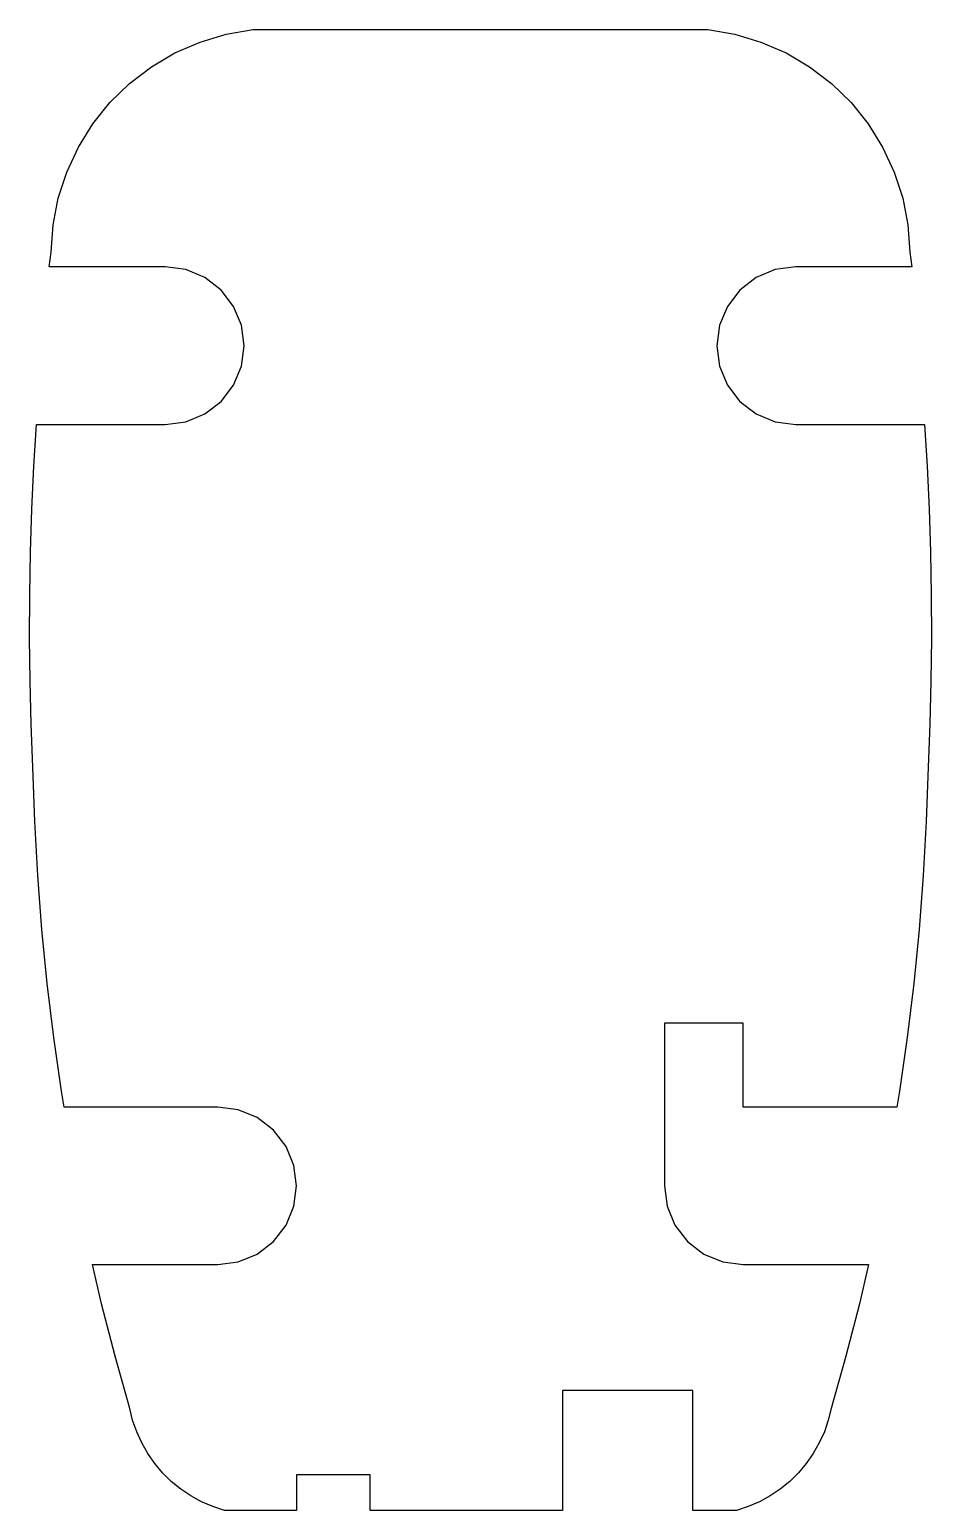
# Model space of a CAD drawing. Header units: metres. Extents: x -21.5 to 21.5, y -35.3 to 35.3.
import ezdxf

# ---------------------------------------------------------------- set-up
doc = ezdxf.new("R2010")
doc.units = ezdxf.units.M

msp = doc.modelspace()

# ---------------------------------------------------------------- linework, layer by layer
at = {"layer": 'Layer0'}
msp.add_polyline3d([(19.814, -16.05, 0), (12.5, -16.05, 0), (12.5, -12.05, 0), (8.75, -12.05, 0), (8.75, -19.8, 0), (8.878, -20.771, 0), (9.252, -21.675, 0), (9.848, -22.452, 0), (10.625, -23.048, 0), (11.529, -23.422, 0), (12.5, -23.55, 0), (18.462, -23.55, 0), (18.028, -25.41, 0), (17.387, -27.91, 0), (16.691, -30.396, 0), (16.552, -30.96, 0), (16.362, -31.508, 0), (16.122, -32.037, 0), (15.834, -32.542, 0), (15.502, -33.018, 0), (15.127, -33.461, 0), (14.713, -33.868, 0), (14.264, -34.235, 0), (13.782, -34.56, 0), (13.273, -34.838, 0), (12.74, -35.069, 0), (12.188, -35.25, 0), (10.1, -35.25, 0), (10.1, -29.55, 0), (7, -29.55, 0), (3.9, -29.55, 0), (3.9, -35.25, 0), (-5.25, -35.25, 0), (-5.25, -33.55, 0), (-7, -33.55, 0), (-8.75, -33.55, 0), (-8.75, -35.25, 0), (-12.188, -35.25, 0), (-12.74, -35.069, 0), (-13.273, -34.838, 0), (-13.782, -34.56, 0), (-14.264, -34.235, 0), (-14.713, -33.868, 0), (-15.127, -33.461, 0), (-15.502, -33.018, 0), (-15.834, -32.542, 0), (-16.122, -32.037, 0), (-16.361, -31.508, 0), (-16.552, -30.96, 0), (-16.691, -30.396, 0), (-17.386, -27.91, 0), (-18.028, -25.41, 0), (-18.462, -23.55, 0), (-12.5, -23.55, 0), (-11.529, -23.422, 0), (-10.625, -23.048, 0), (-9.848, -22.452, 0), (-9.252, -21.675, 0), (-8.878, -20.771, 0), (-8.75, -19.8, 0), (-8.878, -18.829, 0), (-9.252, -17.925, 0), (-9.848, -17.148, 0), (-10.625, -16.552, 0), (-11.529, -16.178, 0), (-12.5, -16.05, 0), (-19.814, -16.05, 0), (-19.941, -15.286, 0), (-20.307, -12.731, 0), (-20.617, -10.168, 0), (-20.872, -7.599, 0), (-21.071, -5.026, 0), (-21.213, -2.448, 0), (-21.3, 0.132, 0), (-21.381, 2.178, 0), (-21.433, 4.225, 0), (-21.455, 6.272, 0), (-21.448, 8.32, 0), (-21.411, 10.367, 0), (-21.345, 12.413, 0), (-21.249, 14.458, 0), (-21.124, 16.45, 0), (-15, 16.45, 0), (-14.029, 16.578, 0), (-13.125, 16.952, 0), (-12.348, 17.548, 0), (-11.752, 18.325, 0), (-11.378, 19.229, 0), (-11.25, 20.2, 0), (-11.378, 21.171, 0), (-11.752, 22.075, 0), (-12.348, 22.852, 0), (-13.125, 23.448, 0), (-14.029, 23.822, 0), (-15, 23.95, 0), (-20.52, 23.95, 0), (-20.436, 24.653, 0), (-20.341, 25.953, 0), (-20.09, 27.232, 0), (-19.687, 28.471, 0), (-19.137, 29.653, 0), (-18.448, 30.76, 0), (-17.632, 31.776, 0), (-16.699, 32.686, 0), (-15.663, 33.477, 0), (-14.539, 34.138, 0), (-13.344, 34.658, 0), (-12.095, 35.031, 0), (-10.81, 35.25, 0), (0, 35.25, 0), (10.81, 35.25, 0), (12.095, 35.031, 0), (13.344, 34.658, 0), (14.539, 34.138, 0), (15.663, 33.477, 0), (16.699, 32.686, 0), (17.632, 31.776, 0), (18.449, 30.76, 0), (19.137, 29.653, 0), (19.687, 28.471, 0), (20.09, 27.232, 0), (20.341, 25.953, 0), (20.436, 24.653, 0), (20.52, 23.95, 0), (15, 23.95, 0), (14.029, 23.822, 0), (13.125, 23.448, 0), (12.348, 22.852, 0), (11.752, 22.075, 0), (11.378, 21.171, 0), (11.25, 20.2, 0), (11.378, 19.229, 0), (11.752, 18.325, 0), (12.348, 17.548, 0), (13.125, 16.952, 0), (14.029, 16.578, 0), (15, 16.45, 0), (21.124, 16.45, 0), (21.249, 14.458, 0), (21.345, 12.413, 0), (21.411, 10.367, 0), (21.448, 8.32, 0), (21.455, 6.272, 0), (21.433, 4.225, 0), (21.381, 2.178, 0), (21.3, 0.132, 0), (21.214, -2.448, 0), (21.071, -5.026, 0), (20.872, -7.599, 0), (20.618, -10.168, 0), (20.307, -12.731, 0), (19.941, -15.286, 0), (19.814, -16.05, 0)], dxfattribs=at)

doc.saveas('drawing.dxf')
